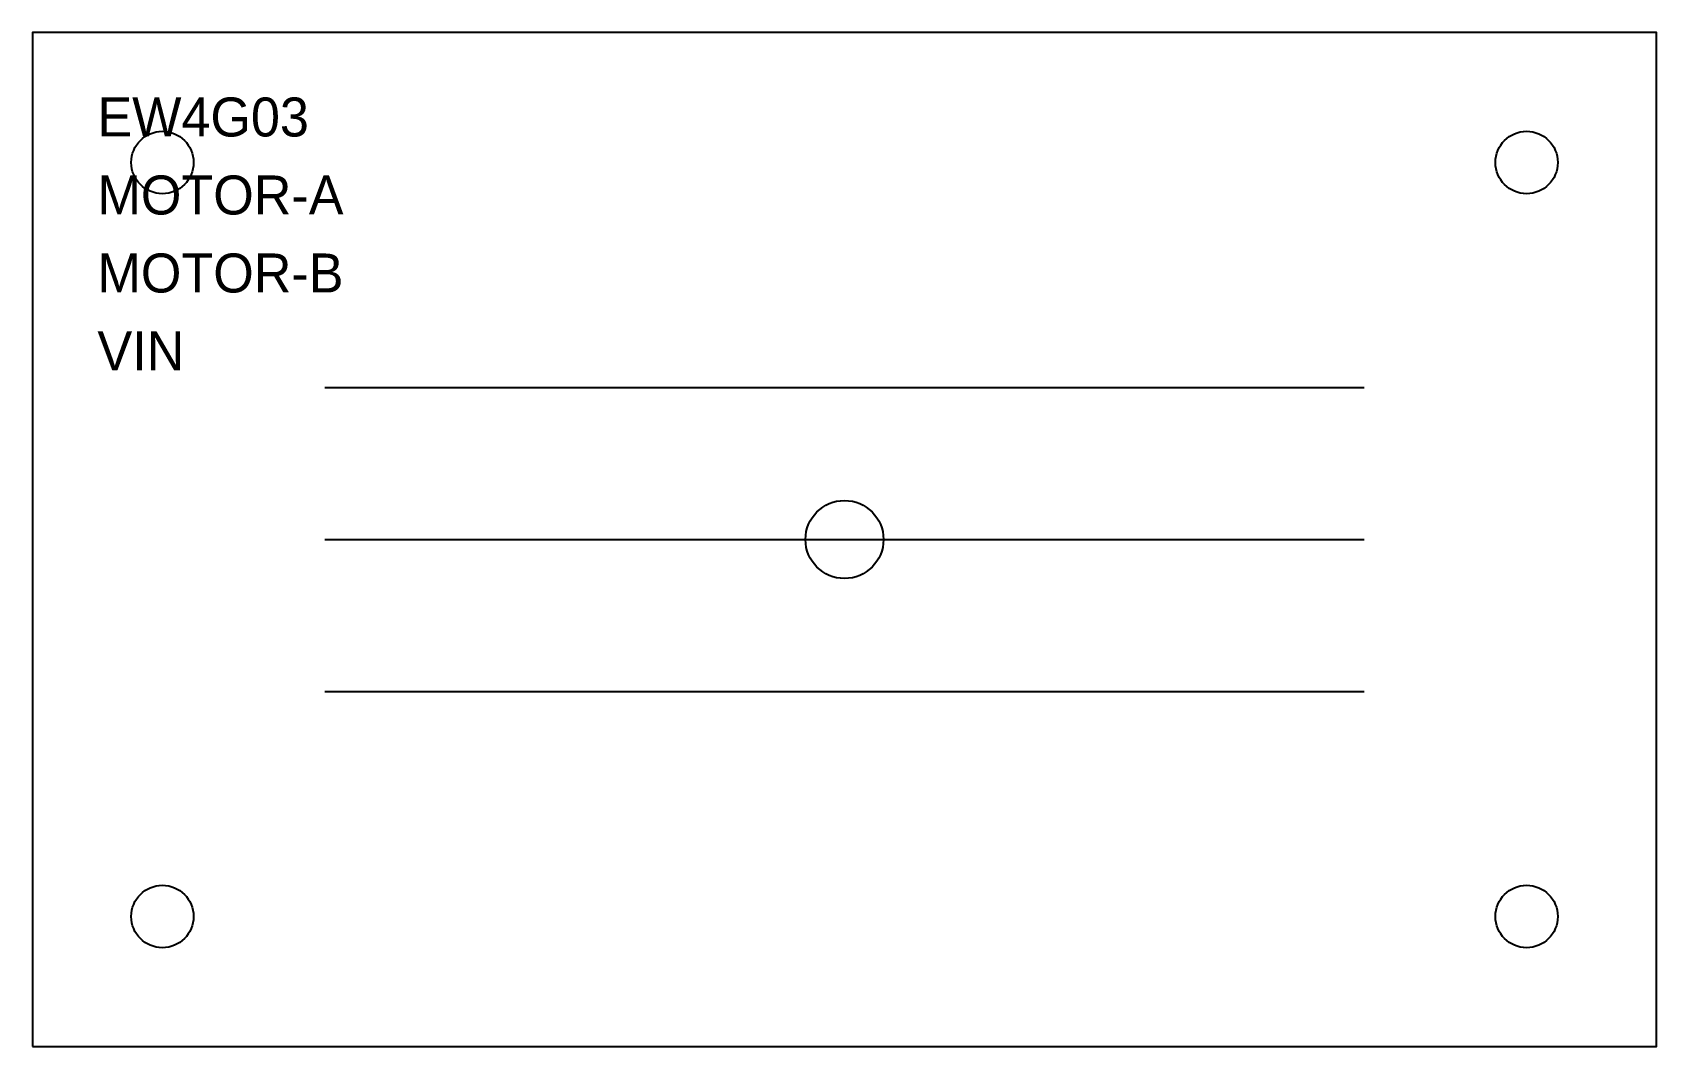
# Model space of a CAD drawing. Header units: metres. Extents: x 0 to 125, y 0 to 78.
import ezdxf

# ---------------------------------------------------------------- set-up
doc = ezdxf.new("R2010")
doc.units = ezdxf.units.M
for name, color, linetype in [('HOLE', 7, 'Continuous'), ('LABEL', 7, 'Continuous'), ('OUTLINE', 7, 'Continuous'), ('SLOT', 7, 'Continuous')]:
    doc.layers.add(name, color=color, linetype=linetype)

msp = doc.modelspace()

# ---------------------------------------------------------------- linework, layer by layer
at = {"layer": 'HOLE'}
for centre, radius in [((10, 68), 2.4), ((115, 68), 2.4), ((62.5, 39), 3), ((10, 10), 2.4), ((115, 10), 2.4)]:
    msp.add_circle(centre, radius, dxfattribs=at)
at = {"layer": 'OUTLINE'}
msp.add_lwpolyline([(0, 0), (125, 0), (125, 78), (0, 78)], close=True, dxfattribs=at)
at = {"layer": 'SLOT'}
for p, q in [((22.5, 50.7), (102.5, 50.7)), ((22.5, 39), (102.5, 39)), ((22.5, 27.3), (102.5, 27.3))]:
    msp.add_line(p, q, dxfattribs=at)

# ---------------------------------------------------------------- texts
at = {"layer": 'LABEL'}
for s, p in [('EW4G03', (5, 70)), ('MOTOR-A', (5, 64)), ('MOTOR-B', (5, 58)), ('VIN', (5, 52))]:
    msp.add_text(s, height=3, dxfattribs=at).set_placement(p)

doc.saveas('drawing.dxf')
